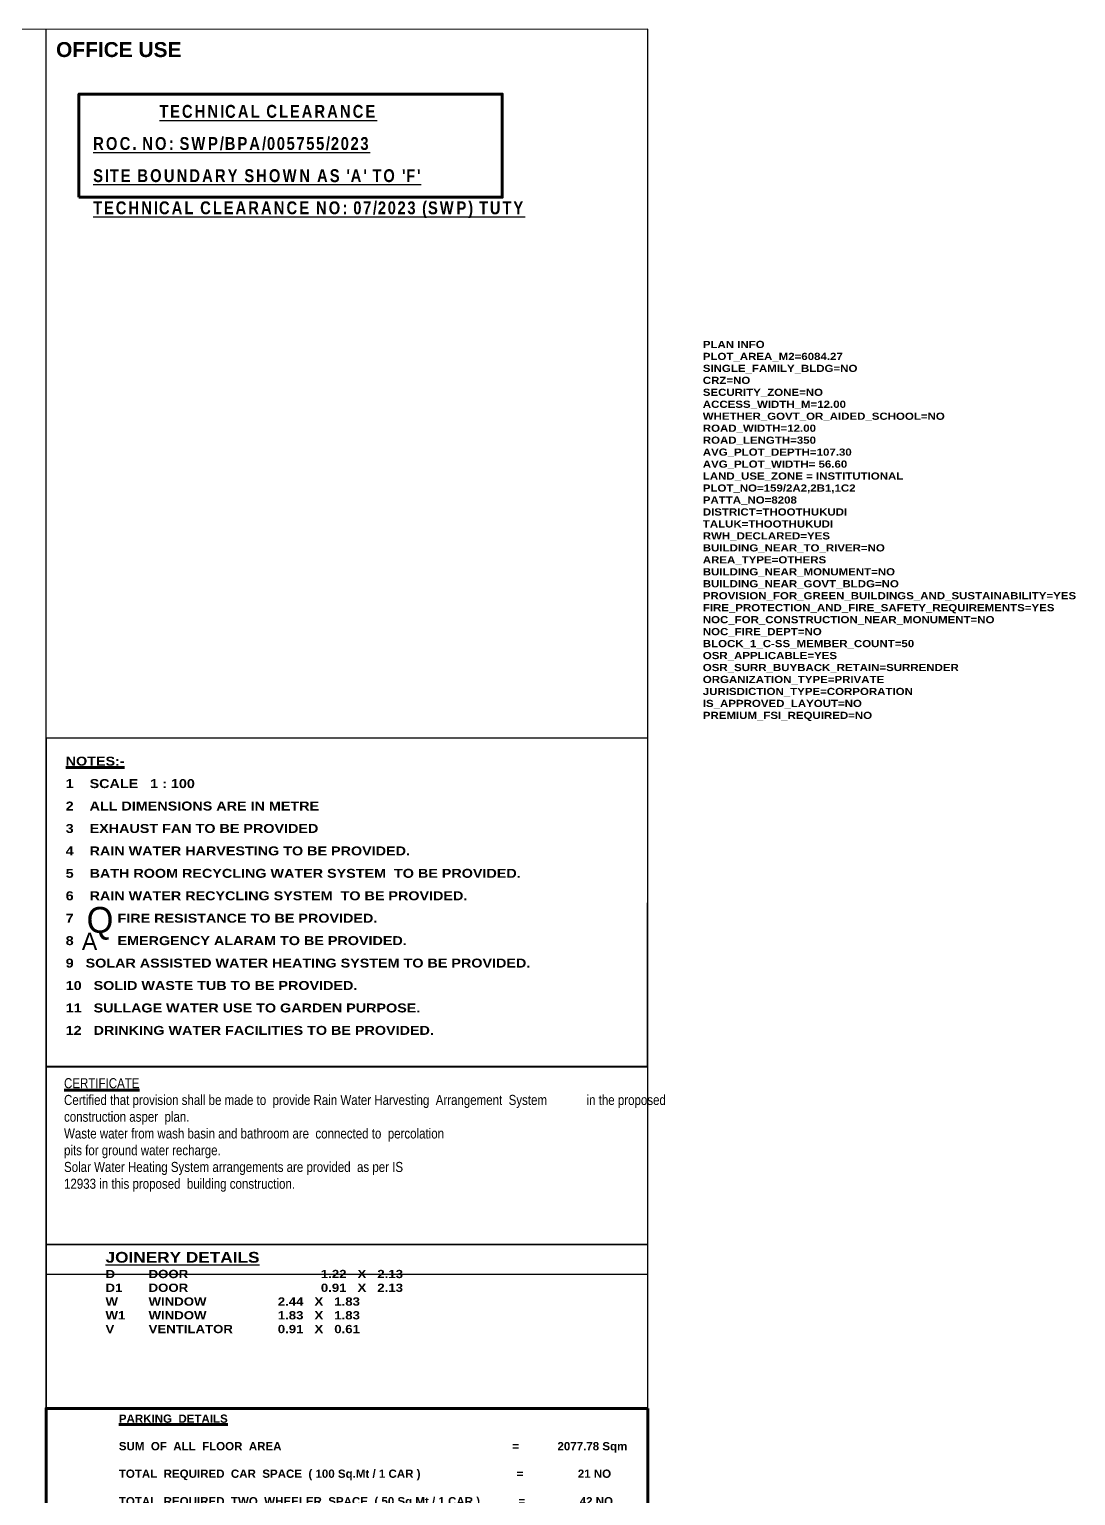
# Model space of a CAD drawing. Header units: metres. Extents: x 863 to 1571, y 626 to 804.
# Drawn here: x 1125 to 1177.5, y 729.2 to 802.7 of the extents above; entities that cross this region are included whole.
import ezdxf

# ---------------------------------------------------------------- set-up
doc = ezdxf.new("R2010")
doc.units = ezdxf.units.M
doc.header["$LTSCALE"] = 0.2
doc.header["$MEASUREMENT"] = 0
doc.layers.get('0').update_dxf_attribs({"lineweight": 60})
doc.layers.add('PLAN_INFO', color=1, linetype='Continuous')
doc.styles.add('sa', font='swissc.ttf')
doc.styles.add('SIMPLEX', font='arialbd.ttf', dxfattribs={"height": 0.23})
doc.styles.get("Standard").update_dxf_attribs({"font": 'ariblk.ttf', "height": 0.23})
doc.styles.add('style1', font='', dxfattribs={"height": 0.2})
doc.styles.add('TR', font='arialbd.ttf')
doc.styles.get('style1').set_extended_font_data('Arial Black')

msp = doc.modelspace()

# ---------------------------------------------------------------- linework, layer by layer
at = {"lineweight": -3}
for p, q in [((1125.855, 660.625), (1125.855, 802.744)), ((1125.855, 661.39), (1125.855, 770.65)), ((1125.855, 677.502), (1125.855, 769.915)), ((1125.855, 674.328), (1125.855, 769.915)), ((1125.858, 740.321), (1156.028, 740.321))]:
    msp.add_line(p, q, dxfattribs=at)
at = {"lineweight": -2}
msp.add_lwpolyline([(863.385, 660.625), (1156.028, 660.687), (1156.028, 802.75), (863.385, 802.688)], close=True, dxfattribs=at)
at = {"color": 6}
msp.add_lwpolyline([(1127.5, 794.326), (1148.73, 794.326), (1148.73, 799.503), (1127.5, 799.503)], close=True, dxfattribs=at)
at = {"lineweight": -3}
for points in [[(1125.855, 750.711), (1156.025, 750.711), (1156.028, 767.207), (1125.852, 767.207)], [(1125.858, 741.798), (1156.028, 741.798), (1156.028, 750.731), (1125.855, 750.731)], [(1125.855, 733.585), (1156.028, 733.585), (1156.028, 741.798), (1125.858, 741.798)]]:
    msp.add_lwpolyline(points, close=True, dxfattribs=at)
msp.add_lwpolyline([(1156.028, 733.585), (1125.855, 733.585), (1125.855, 726.128), (1156.028, 726.128)], close=True)

# ---------------------------------------------------------------- texts
for s, insert, char_height, width, attachment_point, style in [('\\A1;{\\fArial Baltic|b1|i0|c186|p34;OFFICE USE}', (1129.497, 802.11), 0.75, 6.24232, 2, 'TR'), ('^I{\\LCERTIFICATE\\P}^ICertified that provision shall be made to  provide Rain Water Harvesting  Arrangement  System ^Iin the proposed \\P^Iconstruction asper  plan.{\\H1.85436x; }\\P^IWaste water from wash basin and bathroom are  connected to  percolation   {\\H1.55374x; }\\P^Ipits for ground water recharge.{\\H1.65849x; }\\P^ISolar Water Heating System arrangements are provided  as per IS   ^I       {\\H1.64241x; }\\P^I12933 in this proposed  building construction.{\\H1.64801x; }', (1124.735, 750.147), 0.504, 31.71826, 1, 'sa')]:
    msp.add_mtext(s, dxfattribs=dict(insert=insert, char_height=char_height, width=width, attachment_point=attachment_point, style=style))
at = {"color": 6, "linetype": 'Continuous', "lineweight": 25, "insert": (1128.213, 798.959), "char_height": 0.645, "attachment_point": 1, "line_spacing_factor": 1.5}
msp.add_mtext_dynamic_manual_height_columns("{\\fSwis721 Cn BT|b1|i0|c0|p34;\\T1.2;^I   \\LTECHNICAL CLEARANCE\\PROC. NO: SWP/BPA/005755/2023\\PSITE BOUNDARY SHOWN AS 'A' TO 'F'\\PTECHNICAL CLEARANCE NO: 07/2023 (SWP) TUTY}", width=28.86391, gutter_width=1, heights=[0], dxfattribs=at)
at = {"insert": (1126.834, 766.271), "char_height": 0.45, "width": 22.73779, "attachment_point": 1, "line_spacing_factor": 1.5}
msp.add_mtext('{\\LNOTES:-\\P}1    SCALE   1 : 100 \\P2    ALL DIMENSIONS ARE IN METRE\\P3    EXHAUST FAN TO BE PROVIDED \\P4    RAIN WATER HARVESTING TO BE PROVIDED.\\P5    BATH ROOM RECYCLING WATER SYSTEM  TO BE PROVIDED.\\P6    RAIN WATER RECYCLING SYSTEM  TO BE PROVIDED.\\P7           FIRE RESISTANCE TO BE PROVIDED.\\P8           EMERGENCY ALARAM TO BE PROVIDED.\\P9   SOLAR ASSISTED WATER HEATING SYSTEM TO BE PROVIDED.\\P10   SOLID WASTE TUB TO BE PROVIDED.\\P11   SULLAGE WATER USE TO GARDEN PURPOSE.\\P12   DRINKING WATER FACILITIES TO BE PROVIDED.', dxfattribs=at)
at = {"attachment_point": 1}
for s, insert, char_height, width in [('{\\fSymath|b0|i0|c0|p2;Q}', (1127.882, 758.733), 1.296, 0.87843), ('{\\fMS Outlook|b0|i0|c2|p2;A}', (1127.646, 757.44), 0.864, 1.62007)]:
    msp.add_mtext(s, dxfattribs=dict(at, insert=insert, char_height=char_height, width=width))
at = {"lineweight": -3, "insert": (1128.833, 741.433), "char_height": 0.54, "width": 17.55194, "attachment_point": 1, "style": 'style1'}
msp.add_mtext('{\\LJOINERY DETAILS} \\P{\\H0.76667x;D^IDOOR ^I^I^I1.22   X   2.13\\H3.22432x; \\H0.31014x;\\PD1^IDOOR ^I^I^I0.91   X   2.13\\H1.02242x; \\H0.97807x;\\PW^IWINDOW ^I^I2.44   X   1.83\\H1.75639x; \\H0.56935x;\\PW1^IWINDOW ^I^I1.83   X   1.83\\H1.51173x; \\H0.66149x;\\PV^IVENTILATOR^I^I0.91   X   0.61\\H1.59328x; }', dxfattribs=at)
at = {"insert": (1129.5, 733.968), "char_height": 0.414, "attachment_point": 1, "style": 'SIMPLEX'}
msp.add_mtext_dynamic_manual_height_columns('\\P{\\LPARKING  DETAILS\\P\\P}SUM  OF  ALL  FLOOR  AREA^I^I                                                             =            2077.78 Sqm\\P\\P\\pt11.178;TOTAL  REQUIRED  CAR  SPACE  ( 100 Sq.Mt / 1 CAR )                              =                 21 NO\\P \\PTOTAL  REQUIRED  TWO  WHEELER  SPACE  ( 50 Sq.Mt / 1 CAR )            =                 42 NO\\P\\PTOTAL  REQUIRED  CYCLE   SPACE  ( 10 Sq.Mt / 1 CAR                             =                 208 NO\\P          ', width=25.96373, gutter_width=1.15, heights=[0], dxfattribs=at)
at = {"layer": 'PLAN_INFO', "color": 1, "insert": (1158.793, 787.126), "char_height": 0.36, "width": 18.32972, "attachment_point": 1}
msp.add_mtext('\\A1;PLAN INFO\\PPLOT_AREA_M2=6084.27\\PSINGLE_FAMILY_BLDG=NO\\PCRZ=NO\\PSECURITY_ZONE=NO\\PACCESS_WIDTH_M=12.00\\PWHETHER_GOVT_OR_AIDED_SCHOOL=NO\\PROAD_WIDTH=12.00\\PROAD_LENGTH=350\\PAVG_PLOT_DEPTH=107.30 \\PAVG_PLOT_WIDTH= 56.60\\PLAND_USE_ZONE = INSTITUTIONAL\\PPLOT_NO=159/2A2,2B1,1C2{\\L\\C7;\\P}PATTA_NO=8208 {\\L\\C7;\\P}DISTRICT=THOOTHUKUDI\\PTALUK=THOOTHUKUDI\\PRWH_DECLARED=YES\\PBUILDING_NEAR_TO_RIVER=NO\\PAREA_TYPE=OTHERS\\PBUILDING_NEAR_MONUMENT=NO\\PBUILDING_NEAR_GOVT_BLDG=NO\\PPROVISION_FOR_GREEN_BUILDINGS_AND_SUSTAINABILITY=YES\\PFIRE_PROTECTION_AND_FIRE_SAFETY_REQUIREMENTS=YES\\PNOC_FOR_CONSTRUCTION_NEAR_MONUMENT=NO\\PNOC_FIRE_DEPT=NO\\P{\\A0;\\C256;BLOCK_1_C-SS_MEMBER_COUNT=50}\\POSR_APPLICABLE=YES\\POSR_SURR_BUYBACK_RETAIN=SURRENDER\\PORGANIZATION_TYPE=PRIVATE\\P{\\C256;JURISDICTION_TYPE=CORPORATION\\P}IS_APPROVED_LAYOUT=NO\\PPREMIUM_FSI_REQUIRED=NO', dxfattribs=at)

doc.saveas('drawing.dxf')
